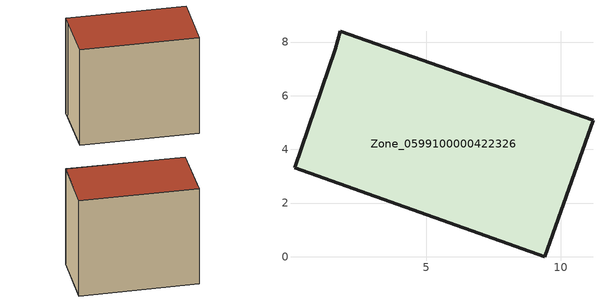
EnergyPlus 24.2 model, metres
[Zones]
Zone_0599100000422326
 floor ground (C_G): 11.21,5.09 9.41,0 0.08,3.31 1.6,7.73 1.8,8.4 z0.55
 wall outside (C_F): 11.21,5.09 1.8,8.4 1.6,7.73 0.08,3.31 9.41,0 11.21,5.09 z0.55:9.41
 roof outside (C_R): 9.41,0 11.21,5.09 1.8,8.4 1.6,7.73 0.08,3.31 z9.41
[BUILDING]
Pand.0599100000422326: North Axis=0; Terrain=City; Loads Convergence Tolerance Value=0.04; Temperature Convergence Tolerance Value=0.4; Solar Distribution=FullExterior; Maximum Number of Warmup Days=25; Minimum Number of Warmup Days=1
[Site:Location]
Rotterdam.The.Hague.AP_ZH_NLD Design_Conditions: Latitude=51.96; Longitude=4.45; Time Zone=1; Elevation=-4.5
[SITE:GROUNDTEMPERATURE:BUILDINGSURFACE]
18, 18, 18, 18, 18, 18, 18, 18, 18, 18, 18, 18
[MATERIAL] Thermal Absorptance=0.9; Solar Absorptance=0.7; Visible Absorptance=0.7
Name | Roughness | Thickness | Conductivity | Density | Specific Heat
G.TI.2006-2014 | MediumSmooth | 0.15 | 0.06 | 540 | 1210
F.TI.2006-2014 | Rough | 0.3 | 0.12 | 1920 | 840
R.TI.2006-2014 | MediumRough | 0.2 | 0.08 | 1500 | 1000
[CONSTRUCTION]
C_G: G.TI.2006-2014
C_F: F.TI.2006-2014
C_R: R.TI.2006-2014
[ZONE]
Zone_0599100000422326: Type=1; Multiplier=1; Ceiling Height=Autocalculate; Volume=Autocalculate; Floor Area=autocalculate; Part of Total Floor Area=Yes
[ZONEINFILTRATION:DESIGNFLOWRATE]
Infil_Zone_0599100000422326: Zone or ZoneList or Space or SpaceList=Zone_0599100000422326; Schedule=AlwaysOn; Design Flow Rate Calculation Method=Flow/Area; Flow Rate per Floor Area=0.0015; Constant Term Coefficient=1; Temperature Term Coefficient=0; Velocity Term Coefficient=0; Velocity Squared Term Coefficient=0
[HVACTEMPLATE:ZONE:IDEALLOADSAIRSYSTEM]
Zone_0599100000422326: Maximum Heating Supply Air Temperature=50; Minimum Cooling Supply Air Temperature=13; Maximum Heating Supply Air Humidity Ratio=0.0156; Minimum Cooling Supply Air Humidity Ratio=0.0077; Heating Limit=NoLimit; Cooling Limit=NoLimit; Dehumidification Control Type=ConstantSensibleHeatRatio; Cooling Sensible Heat Ratio=0.7; Dehumidification Setpoint=60; Humidification Control Type=None; Humidification Setpoint=30; Outdoor Air Method=None; Outdoor Air Flow Rate per Person=0.00944; Outdoor Air Flow Rate per Zone Floor Area=0; Outdoor Air Flow Rate per Zone=0; Demand Controlled Ventilation Type=None; Outdoor Air Economizer Type=NoEconomizer; Heat Recovery Type=None; Sensible Heat Recovery Effectiveness=0.7; Latent Heat Recovery Effectiveness=0.65
[ZONECONTROL:THERMOSTAT]
ThermostatControl_Zone_0599100000422326: Zone or ZoneList=Zone_0599100000422326; Control Type Schedule=DualSetpointControlType; Control 1=Thermostat_Zone_0599100000422326; Temperature Difference Between Cutout And Setpoint=0
[THERMOSTATSETPOINT:DUALSETPOINT]
Thermostat_Zone_0599100000422326: Heating Setpoint Temperature Schedule=HeatingSetpoint_Zone_0599100000422326; Cooling Setpoint Temperature Schedule=CoolingSetpoint_Zone_0599100000422326
[SCHEDULE:COMPACT]
HeatingSetpoint_Zone_0599100000422326: Through: 12/31, For: AllDays, Until: 24:00, 21
CoolingSetpoint_Zone_0599100000422326: Through: 12/31, For: AllDays, Until: 24:00, 24
DualSetpointControlType: Through: 12/31, For: AllDays, Until: 24:00, 4
AlwaysOn: Through: 12/31, For: AllDays, Until: 24:00, 1
